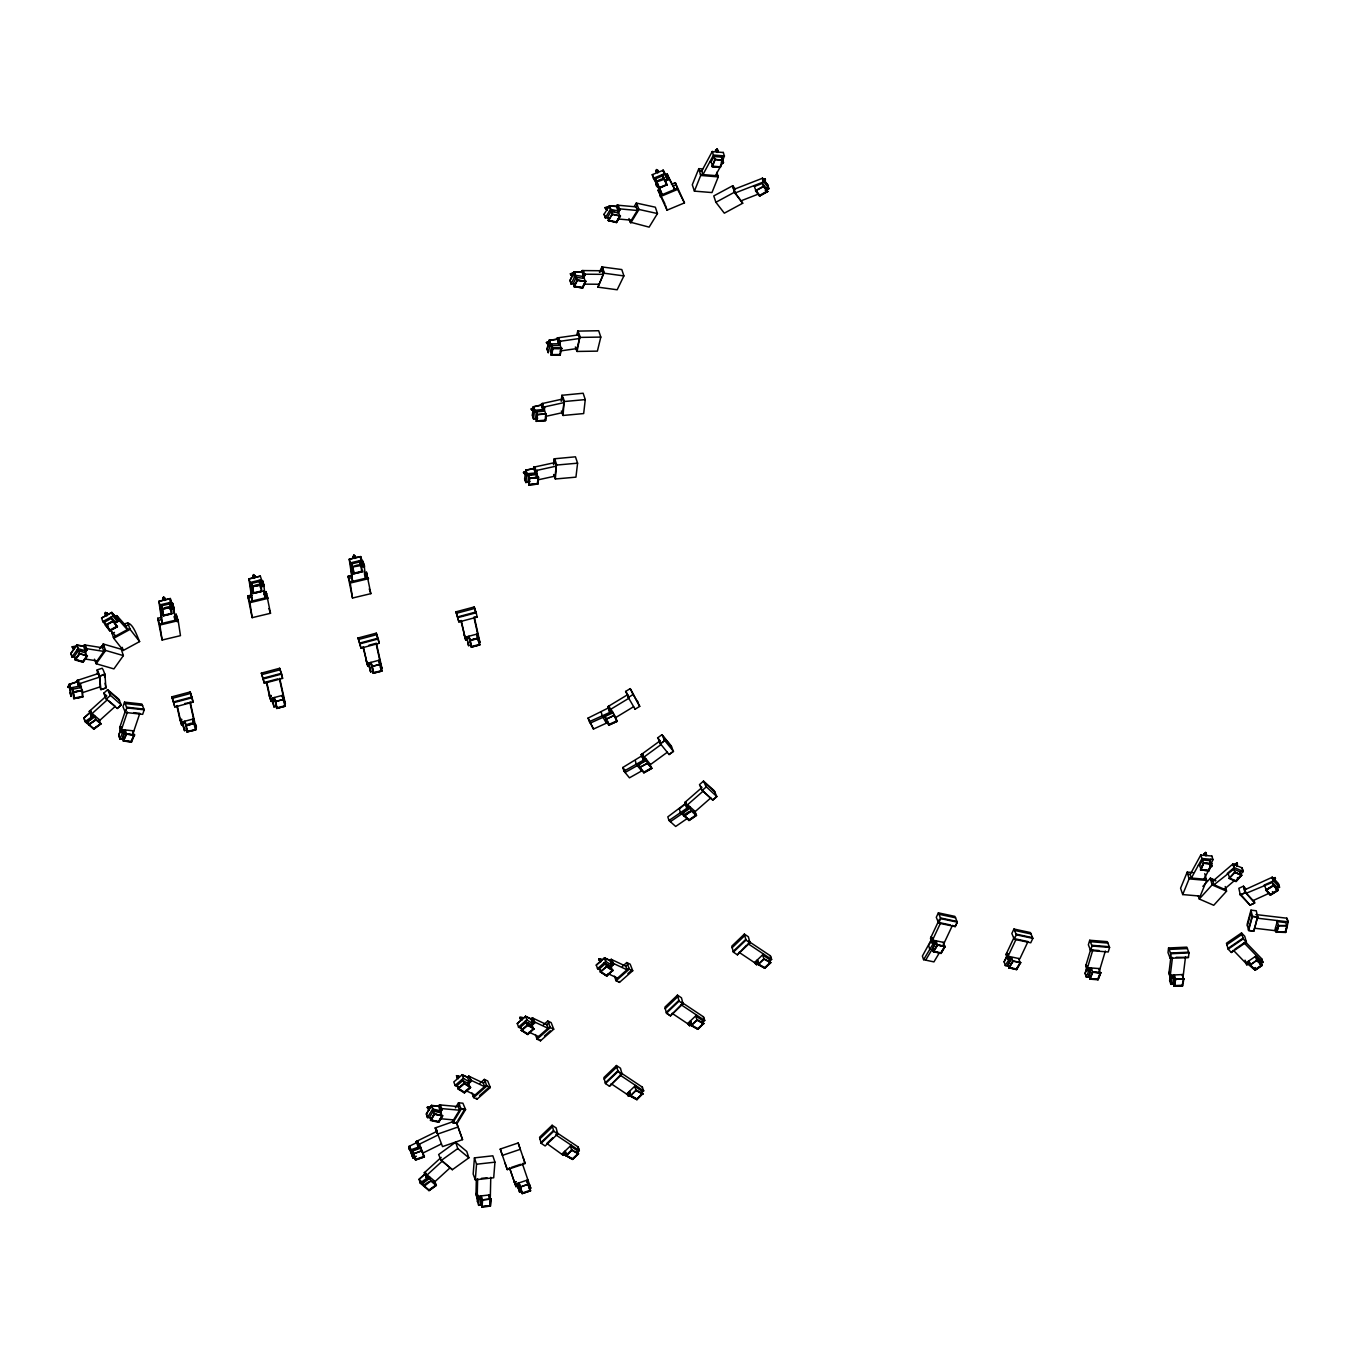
<?xml version="1.0" encoding="UTF-8"?>
<svg xmlns="http://www.w3.org/2000/svg" width="1356" height="1356" viewBox="0 0 1356 1356"><rect width="100%" height="100%" fill="white"/><g stroke="black" fill="none" stroke-linecap="round" stroke-linejoin="round"><path stroke-width="1.5" d="M476.329 1179.262L475.99 1194.619L477.515 1199.229L479.16 1199.043M477.854 1196.009L477.465 1201.518L478.651 1205.348L480.956 1205.094L481.16 1196.636L477.21 1197.077L477.634 1178.805M477.465 1201.738L477.617 1194.433M480.956 1205.094L481.177 1195.89L482.617 1200.23M488.974 1198.687L489.058 1195.009L490.499 1199.331M490.211 1202.043L490.77 1177.33M107.31 613.065L105.395 612.454L105.293 614.166L107.31 613.065L107.616 613.963L105.599 615.065L105.361 613.895M105.599 615.065L105.395 612.454M106.48 613.895L106.904 615.675L105.971 614.166M474.43 1157.871L473.176 1174.059L475.312 1179.822L493.703 1177.754L494.94 1162.16L492.838 1155.804L474.43 1157.871L476.532 1164.228L475.312 1179.822M477.515 1199.229L476.007 1193.466M478.651 1205.348L479.244 1198.043M481.753 1207.094L482.211 1199.874L490.889 1198.907L490.431 1206.128L481.668 1206.823L490.431 1206.128M482.058 1206.772L482.617 1199.84M489.94 1205.891L490.465 1199.246M490.347 1205.857L490.889 1198.907M533.128 409.41L533.552 411.088L531.162 408.97L533.332 410.563L533.535 408.834L531.467 409.885M537.722 418.14L533.535 419.055L532.332 415.445L533.332 406.715L541.569 404.902M533.789 419.004L532.586 415.394L533.569 406.664L534.789 410.309M533.535 419.055L534.518 410.326L533.332 406.715M536.417 421.462L537.078 414.614L546.248 413.766L545.587 420.614L536.332 421.191L545.587 420.614M537.468 414.58L536.79 420.936L535.688 417.614L536.349 411.631L537.468 414.953M541.705 403.647L541.553 405.105L533.552 406.868M542.773 403.579L542.586 404.681M561.367 410.987L563.079 415.461L583.673 413.563L585.267 399.596L583.148 393.24L561.893 395.291L562.723 399.02L541.468 403.715L542.858 409.563L541.315 404.952M544.739 406.868L544.4 409.851L534.332 412.071L543.976 411.19L542.722 403.427M545.112 420.377L545.824 414.105M545.502 420.343L546.248 413.766M561.215 401.274L561.893 395.291M562.554 414.58L564.147 400.63L562.943 397.02M563.079 415.461L564.147 400.63M525.348 474.786L524.958 473.007L525.399 474.363M530.01 481.6L525.823 482.499L524.619 478.888L525.908 470.108L527.111 473.752M525.823 482.499L526.857 473.769L525.653 470.159L533.891 468.362M538.569 477.227L537.874 484.092L528.721 484.906L529.399 478.058L538.569 477.227L529.365 478.363M529.789 478.024L529.077 484.397L527.976 481.058L528.687 475.075L529.789 478.414L538.163 477.668L537.468 483.651L528.654 484.346M533.789 467.176L535.179 473.024L533.789 467.176L555.045 462.549L554.231 458.803L575.469 456.819L577.588 463.176L575.944 477.143L555.35 478.99L553.638 474.515M534.044 467.125L533.874 468.566L525.874 470.312M536.112 471.752L536.264 470.515L556.248 466.142L555.045 462.549M534.095 473.905L526.653 475.515L536.298 474.651L535.061 466.905M536.247 477.312L537.078 470.329M537.4 483.855L538.146 477.566L536.722 473.329L536.298 474.651M553.536 464.786L554.231 458.803M554.418 462.65L554.892 458.667M554.824 478.109L556.469 464.159L555.282 460.548M555.35 478.99L556.469 464.159M1168.567 947.98L1168.008 952.556L1170.194 958.302L1188.432 957.472L1188.992 952.895L1186.805 947.149L1168.567 947.98L1170.753 953.743L1170.194 958.302M1171.025 955.912L1168.906 973.438L1170.431 978.049L1172.059 977.964M1169.635 980.727L1172.482 957.472M1170.601 974.964L1169.669 980.49L1170.838 984.337L1173.126 984.236L1174.16 975.71L1170.245 975.879M1173.126 984.236L1174.245 974.947L1175.686 979.286L1174.466 985.693L1173.347 982.354M1182.924 978.151L1185.5 956.878M1236.926 866.315L1237.197 862.941L1235.079 863.891L1237.164 865.569L1237.486 863.84L1235.367 864.806M1237.164 864.959L1237.197 862.941M1170.431 978.049L1169.042 972.269M1170.838 984.337L1172.262 976.964M1183.924 978.524L1182.669 985.795L1174.076 986.185L1175.33 978.913L1184.008 978.795L1175.33 978.913M1174.076 986.185L1175.72 978.896M1182.178 985.541L1183.483 978.829L1182.059 974.591M547.909 343.153L548.349 344.509M548.57 341.576L548.146 343.322L546.417 342.475L548.57 341.576L548.875 342.492L546.722 343.39L546.417 342.475M550.604 343.865L549.4 340.22L547.248 349.017L548.214 352.662L547.01 349.051L549.146 340.254L557.282 339.102M548.214 352.662L550.35 343.882L549.146 340.254M558.587 337.712L560.164 342.475L559.435 345.492L549.926 345.627L551.926 345.356L550.451 351.374L551.57 354.713L553.079 348.289M561.74 348.153L560.197 355.052L551.163 355.187L552.689 348.289L561.825 348.424L552.689 348.289M557.35 337.881L558.57 343.746L557.35 337.881L578.283 334.915L577.741 331.118L598.691 330.728L600.81 337.085L597.386 351.136L577.063 351.441L575.351 346.966M557.587 337.847L557.231 339.305L549.35 340.424M559.486 342.576L559.791 341.322L579.487 338.508L578.283 334.915M559.723 354.797L561.265 348.458L559.859 344.221L560.587 341.204M576.758 335.135L577.741 331.118M577.402 335.051L578.385 331.034M576.554 350.56L579.978 336.508L578.775 332.898M577.063 351.441L579.978 336.508M656.101 171.314L656.524 169.568L658.541 171.314L656.389 172.212L656.101 171.314L658.253 170.415M656.389 172.212L656.524 169.568M657.813 172.907L657.202 171.026M1250.978 910.147L1247.164 924.199L1248.588 930.47L1253.876 931.097L1257.69 917.046L1256.266 910.774L1250.978 910.147L1252.402 916.419L1248.588 930.47L1253.876 931.097L1257.605 916.148M1247.317 925.978L1251.13 911.927M1248.52 929.589L1252.334 915.52M1254.351 928.199L1274.759 930.623L1277.471 920.571L1288.2 921.843L1285.607 932.436L1276.521 932.148L1278.301 925.521L1287.319 925.538L1285.607 932.436M1285.607 931.86L1276.013 931.877L1276.437 927.707L1275.572 927.606L1277.013 931.945L1278.691 925.521M1276.013 931.877L1276.437 927.707M1276.606 932.42L1278.403 925.792L1287.403 925.809M1285.132 932.165L1286.844 925.843L1285.759 922.588L1277.199 921.588L1278.64 925.911M1089.716 940.25L1088.36 944.793L1090.648 950.556L1108.225 951.98L1109.581 947.42L1107.293 941.657L1089.716 940.25L1092.021 945.996L1090.648 950.556M1088.851 970.676L1087.292 970.557L1085.749 965.947L1091.038 948.268M1086.783 967.845L1085.122 973.422L1086.325 977.032L1088.512 977.201L1091.292 967.947L1092.733 972.286L1090.19 978.676L1097.716 979.286L1089.783 978.557M1087.088 967.692L1085.19 973.184L1086.393 976.828M1092.8 950.048L1087.309 968.404L1091.072 968.709M1088.512 977.201L1090.563 970.371M1098.987 972.269L1105.343 951.048M124.532 702.137L122.989 706.679L125.311 712.442L142.668 714.341L144.211 709.798L141.888 704.035L124.532 702.137L126.837 707.9L125.311 712.442M125.599 710.222L119.633 727.833L121.176 732.426L122.718 732.596M121.193 728.003L118.701 735.308L119.904 738.918L122.091 739.156L125.328 731.85L124.955 730.698L121.226 730.291L127.413 711.985M120.887 729.63L118.786 735.088L120.006 738.732M122.091 739.156L125.21 729.952L126.65 734.274M132.668 734.494L139.821 713.358L133.617 712.68M1087.292 970.557L1086.105 964.794M1086.325 977.032L1089.258 969.676M1089.665 978.846L1092.444 971.862L1100.818 972.811L1098.038 979.795L1089.749 979.117L1092.817 971.896M1097.563 979.49L1100.241 972.811M1100.733 972.54L1098.038 979.795M716.832 172.229L718.256 176.89L711.968 192.569L694.408 191.128L700.696 175.449L698.815 168.653L702.713 168.975M723.121 160.093L720.409 167.347L712.137 166.669L714.849 159.415L723.206 160.364L714.849 159.415M715.222 159.449L712.561 166.229L711.12 161.889L714.019 156.499L721.545 157.127L722.273 155.771L721.629 157.381M719.951 167.042L724.477 155.94L713.493 155.042L702.967 174.585L701.781 170.992L712.29 151.431L713.409 155.211M721.528 163.296L723.494 162.415L721.968 157.804M1204.755 873.62L1206.62 880.417L1200.23 896.096L1182.703 894.57L1189.093 878.891L1187.212 872.111L1193.06 872.62M1200.535 869.874L1203.382 862.891L1211.654 863.619L1208.891 870.857L1200.535 869.874L1208.891 870.857M1200.619 870.145L1203.467 863.162L1211.739 863.874M1203.755 862.925L1201.06 869.705L1199.619 865.365L1202.552 859.992L1210.077 860.636L1211.976 865.942L1210.01 866.806M1210.162 860.89L1210.806 859.28L1210.077 860.636M1208.433 870.552L1213.01 859.467L1202.043 858.518L1191.365 878.061L1190.178 874.451L1200.84 854.907L1201.958 858.687M1208.806 870.586L1211.654 863.619M121.176 732.426L120.023 726.68L121.633 727.002M119.904 738.918L123.159 731.613M134.566 734.749L131.566 741.969L123.379 741.071L126.379 733.85L134.651 735.02L126.464 734.121M123.379 741.071L126.752 733.884M131.108 741.664L134.058 735.003L132.651 730.765M123.413 740.512L131.261 741.461L134.091 735.088M938.674 923.097L940.759 918.639L938.369 912.859L936.284 917.317L938.674 923.097L955.2 926.606L957.285 922.148L954.895 916.385L938.369 912.859M925.656 960.133L936.115 942.708L935.742 941.556L932.199 940.81L940.623 922.877L950.471 924.962M942.691 946.098L952.437 925.385L955.2 926.606L957.285 922.148L940.759 918.639M939.437 919.266L930.47 938.318L931.996 942.928L933.47 943.251L931.945 938.64L922.385 956.082L923.589 959.692L933.928 961.896L939.064 953.336M932.284 938.454L928.674 945.59L929.758 949.42M931.826 949.861L936.081 940.827L937.521 945.149L933.792 951.37L932.691 948.03M1014.237 939.25L1016.339 934.809L1013.949 929.03L1011.847 933.487L1014.237 939.25L1030.746 942.793L1032.848 938.352L1030.458 932.572L1013.949 929.03M1008.067 956.234L1016.186 939.047L1027.984 941.572L1019.865 958.76L1008.067 956.234L1011.644 958.878L1007.338 966.014L1005.271 965.574L1004.186 961.743L1006.966 956.421M1009 959.404L1007.525 959.099L1005.999 954.488L1014.152 937.233M1004.067 961.963L1006.644 956.539M1007.338 966.014L1010.508 959.336M1011.271 957.726L1013.051 961.319L1009.305 967.54L1008.203 964.201M571.876 274.624L572.673 276.251L571.52 274.776M572.656 273.166L571.808 274.895L570.384 273.776L572.656 273.166L572.944 274.082L570.69 274.692L570.384 273.776M575.029 284.065L571.13 284.031L569.927 280.421L574.13 271.742L581.826 271.81M571.368 284.031L570.164 280.421L574.368 271.759L575.588 275.387M571.13 284.031L575.334 275.37L574.13 271.742M585.334 274.2L583.504 278.319L574.503 277.099L576.385 277.116L573.503 283.065L574.605 286.387M574.063 286.54L577.249 280.014L585.809 281.184L582.724 287.981L574.063 286.54L582.724 287.981M574.164 286.811L577.605 280.065M582.199 270.573L583.131 276.421L582.199 270.573L601.996 270.742L602.945 268.776L601.945 266.929L621.794 269.556L623.896 275.912L617.166 289.777L597.928 287.15L604.149 272.37L602.945 268.776M582.419 270.573L581.724 272.014L574.266 271.946M583.419 270.742L581.588 271.81M583.961 275.438L584.572 274.2L603.183 274.353L601.996 270.742M582.266 287.658L585.3 281.421M582.639 287.709L585.809 281.184M599.42 272.132L601.945 266.929M600.013 272.132L602.539 266.946M597.928 287.15L604.149 272.37M162.652 598.674L163.584 596.979L165.229 599.03L162.957 599.572L162.652 598.674L164.923 598.132M163.11 598.945L163.415 597.521L163.415 599.25L164.601 598.962L164.313 597.725M162.957 599.572L163.873 597.877L165.229 599.03M164.279 598.64L164.5 600.42L163.72 598.776M252.708 576.3L253.623 574.588L255.267 576.656L252.996 577.198L252.708 576.3L254.962 575.758M252.996 577.198L253.623 574.588M254.335 576.266L254.555 578.046L253.758 576.402M353.035 556.672L353.95 554.977L355.611 557.045L353.34 557.587L353.035 556.672L355.306 556.13M353.34 557.587L353.95 554.977M354.662 556.638L354.882 558.418L354.102 556.774M698.815 168.653L692.289 184.772L694.408 191.128M723.189 152.499L712.205 151.601M715.51 175.619L722.714 162.262L723.087 163.415M1187.212 872.111L1180.584 888.231L1182.703 894.57M1211.722 856.026L1200.755 855.077M1203.891 879.129L1210.891 866.331M931.996 942.928L930.996 937.182M923.589 959.692L934.047 942.267M933.233 951.488L937.318 944.691L945.115 946.352L941.115 953.421L933.233 951.488L941.115 953.421M933.335 951.759L937.674 944.776M940.674 953.082L944.573 946.573L943.166 942.335M941.03 953.149L945.115 946.352M1007.525 959.099L1006.525 953.353L1008 953.675M1005.271 965.574L1009.576 958.438M1008.745 967.659L1012.847 960.862L1020.627 962.54L1016.627 969.608L1008.745 967.659L1016.627 969.608M1008.847 967.93L1013.203 960.946M1016.186 969.252L1020.102 962.76L1018.695 958.506M1016.542 969.337L1020.627 962.54M607.352 207.129L606.335 208.807L605.081 207.587L607.352 207.129L607.658 208.044L605.386 208.485L606.624 209.722M606.759 208.366L607.302 210.163L606.064 208.671M609.03 218.146L605.301 217.808L604.098 214.197L609.522 205.722L610.725 209.366M605.301 217.808L610.505 209.316L609.302 205.705L616.658 206.383M617.963 210.96L616.438 206.349L617.166 205.146L636.117 206.875L637.303 204.942L636.303 203.061L634.235 206.468M617.387 205.163L616.539 206.57L609.403 205.926M608.251 220.452L612.166 214.062L620.387 215.875L616.556 222.554L608.251 220.452L616.556 222.554M608.336 220.723L612.522 214.129M614.488 211.485L609.454 211.011L618.099 212.926L619.489 208.858L637.32 210.485L636.117 206.875M616.116 222.198L619.861 216.079L618.438 211.841L620.217 208.926M618.099 212.926L619.878 210.011L618.285 205.248M616.471 222.282L620.387 215.875M636.303 203.061L655.338 207.197L657.457 213.553L649.134 227.13L630.184 222.13L638.506 208.536L637.303 204.942M630.676 223.062L638.998 209.468L638.506 208.536M429.53 1106.869L427.242 1107.31L428.801 1109.445L429.53 1106.869C427.36 1107.818 430.293 1111.564 429.055 1107.869M431.191 1117.886L427.462 1117.53L426.259 1113.92L431.462 1105.428L438.819 1106.106L439.564 1104.903M427.682 1117.564L426.479 1113.954L431.683 1105.445L432.903 1109.089M427.462 1117.53L432.666 1109.038L431.462 1105.428M430.411 1120.192L434.344 1113.784L442.649 1115.869L438.717 1122.276L430.513 1120.463L434.683 1113.869M430.971 1120.073L434.547 1114.242L433.428 1110.903L429.869 1116.734L430.971 1120.073L438.48 1121.717L430.598 1119.903M440.514 1105.14L438.598 1106.089L440.124 1110.7L440.87 1109.479L439.344 1104.869L458.277 1106.598L459.464 1104.665L458.481 1102.801L455.362 1107.886M440.92 1109.801L440.259 1112.649L431.632 1110.75L440.615 1111.564L442.395 1108.649M440.259 1112.649L442.039 1109.75L440.463 1104.97M438.276 1121.92L442.022 1115.818M442.548 1115.598L438.717 1122.276M459.464 1104.665L460.667 1108.276L452.345 1121.853L452.853 1122.785L457.277 1123.192L465.583 1109.598L462.905 1103.208L458.481 1102.801M457.82 1120.565L465.091 1108.666M1274.454 880.163L1275.233 877.586L1274.132 879.366L1277.962 883.57M1274.454 879.027L1275.013 878.163M1274.623 879.569L1274.759 877.841L1273.572 878.061L1274.928 878.383M1273.911 879.112L1274.572 880.722L1272.03 877.349L1273.233 880.959M74.461 646.422L72.173 646.744L73.292 648.049L74.461 646.422L73.597 648.965L72.478 647.643L74.766 647.321M75.597 657.49L72.021 656.931L70.817 653.321L76.733 644.998L83.784 646.134L84.631 644.947M72.224 656.965L71.02 653.355L76.953 645.032L78.156 648.677M72.021 656.931L77.936 648.626L76.733 644.998M84.428 644.914L85.953 649.524L85.106 650.711L83.58 646.1L84.428 644.914L102.598 647.795L103.802 651.405L86.699 648.693L85.055 652.694L76.75 650.287L82.614 651.219M74.97 659.677L79.428 653.423L87.411 655.982L82.953 662.253L75.055 659.948L79.767 653.507M83.58 646.1L85.547 645.236L87.089 649.846L85.055 652.694M75.529 659.592L79.597 653.897L78.495 650.558L74.427 656.253L75.529 659.592L82.75 661.677L75.173 659.389M82.53 661.881L86.784 655.897L85.377 651.66L87.394 648.812M87.326 655.711L82.953 662.253M99.429 648.999L103.531 644.1L121.26 649.253L123.379 655.609L113.904 668.898L96.174 663.745L94.479 659.185M101.158 647.422L103.531 644.1M102.598 647.795L103.954 645.897L102.971 644.015M95.683 662.796L105.158 649.507L103.954 645.897M96.174 663.745L105.649 650.456L105.158 649.507M765.479 179.738L763.191 180.009L764.242 181.365L765.174 178.823L764.462 181.874L764.598 179.823M764.92 179.399L764.462 181.874M764.462 180.772L764.699 179.06L763.682 179.738M1202.857 886.383L1210.433 878.163L1215.857 880.519M1225.214 886.519L1226.553 891.163L1213.739 905.283L1199.28 899.011L1212.095 884.909L1210.433 878.163M1229.129 878.298L1234.824 872.01L1241.74 875.247L1236.028 881.519L1229.214 878.569L1235.147 872.145M1240.096 872.111L1241.418 870.671L1240.011 871.857L1233.807 869.179L1214.01 884.756L1212.806 881.146L1210.738 880.247M1240.554 874.4L1243.232 871.45L1242.028 867.84L1232.807 864.06L1234.011 867.67M1235.638 881.112L1241.333 874.84M1241.655 874.976L1236.028 881.519M677.458 995.151L664.881 1007.169L666.474 1013.186L670.474 1015.847L683.051 1003.813L681.458 997.813L677.458 995.151L679.051 1001.152L683.051 1003.813M665.135 1008.779L677.712 996.745M744.376 934.115L731.799 946.149L733.393 952.149L737.393 954.827L749.97 942.793L748.376 936.793L744.376 934.115L745.97 940.115L749.97 942.793M732.071 947.759L744.647 935.725M666.338 1012.373L678.915 1000.355M679.051 1001.152L666.474 1013.186L670.474 1015.847L682.915 1003.016M733.257 951.353L745.834 939.318M552.129 1125.26L539.552 1137.294L541.129 1143.294L545.146 1145.956L557.723 1133.938L556.13 1127.921L552.129 1125.26L553.723 1131.26L557.723 1133.938M733.393 952.149L745.97 940.115M539.807 1138.887L552.384 1126.853M616.455 1065.528L603.878 1077.562L605.471 1083.563L609.471 1086.241L622.048 1074.206L620.455 1068.206L616.455 1065.528L618.048 1071.545L622.048 1074.206L618.048 1071.545L605.471 1083.563M604.132 1079.173L616.709 1067.138M746.546 945.149L737.393 954.827M749.834 941.996L748.037 943.708L771.615 959.438L769.106 961.845M541.01 1142.498L553.587 1130.463M541.129 1143.294L553.723 1131.26M605.335 1082.766L617.912 1070.732M552.79 1137.718L546.807 1143.447L563.299 1155.346L565.384 1154.803M557.587 1133.124L555.79 1134.853L579.351 1150.583L576.842 1152.99M621.912 1073.41L609.471 1086.241M687.594 1023.644L696.577 1015.051M690.712 1024.695L689.594 1025.763L688.255 1024.085L690.289 1021.068L691.73 1025.407M688.628 1025.238L691.323 1022.661L690.95 1021.509M754.512 962.624L763.496 954.031M757.631 963.658L756.512 964.726L755.173 963.065L757.207 960.048L758.648 964.37M691.136 1025.407L697.069 1019.746L703.798 1023.373L697.95 1029.323L691.136 1025.407L697.95 1029.323M691.221 1025.678L697.357 1019.898M755.546 964.218L758.241 961.641L757.868 960.472M758.055 964.387L763.987 958.709L770.801 962.624L764.886 968.286L758.055 964.387L764.886 968.286M758.157 964.658L764.275 958.878M562.248 1153.753L571.232 1145.159M562.91 1154.193L564.944 1151.176L566.384 1155.515L571.774 1150.363L570.334 1146.023L576.825 1150.346L577.927 1153.685L572.249 1159.007M626.591 1094.038L635.574 1085.444M563.299 1155.346L565.994 1152.77L565.605 1151.617M629.709 1095.072L628.591 1096.14L627.235 1094.478L629.286 1091.461L630.726 1095.784M702.171 1022.882L704.696 1020.475L703.493 1016.847L681.593 1002.253M627.625 1095.631L630.32 1093.055L629.93 1091.902M697.577 1028.899L703.239 1023.475L702.154 1020.237L695.679 1015.915L697.12 1020.237L703.527 1023.627M565.808 1155.532L571.74 1149.854L578.554 1153.753L572.622 1159.431L565.808 1155.532L572.622 1159.431M697.865 1029.051L703.798 1023.373M565.893 1155.804L572.029 1150.007M642.795 1093.767L636.947 1099.699L630.218 1096.072L636.066 1090.122L642.88 1094.038L636.066 1090.122M630.218 1096.072L636.354 1090.292M764.496 967.862L770.157 962.455L769.072 959.217L762.597 954.878L764.038 959.217L770.445 962.607M764.784 968.015L770.801 962.624M641.168 1093.258L643.693 1090.851L642.286 1087.105M572.537 1159.16L578.554 1153.753M636.574 1099.275L642.236 1093.868L641.151 1090.631L634.676 1086.292L636.117 1090.631M642.252 1093.953L636.845 1099.021M425.818 1175.16L426.835 1178.245L424.309 1172.804L441.175 1157.397M425.665 1173.584L419.157 1179.245L420.157 1183.042L429.005 1190.636L436.361 1185.347L429.005 1190.636M435.954 1185.297L430.954 1181.144L429.547 1176.889L421.546 1184.195L429.276 1178.635L426.513 1175.499L442.378 1161.007M450.294 1167.618L435.09 1181.517L427.157 1174.906M103.7 693.255L107.649 689.662L118.633 699.001L121.277 704.883L117.311 708.459L106.327 699.137L103.7 693.255L106.836 695.916M90.75 713.798L91.767 716.866L89.259 711.425L106.209 696.103L104.649 694.764M90.242 712.256L83.852 718.019L85.055 721.629L93.852 729.274L101.141 723.765L95.971 719.358L88.581 724.613L96.208 719.561M90.598 712.205L84.055 717.849L85.258 721.494M106.327 699.137L110.277 695.543L107.649 689.662M88.055 721.341L89.157 724.68L95.92 719.866L94.479 715.544L86.428 722.799L94.208 717.29L91.462 714.137L107.412 699.713L105.853 698.374M410.343 1147.04L409.02 1149.396L411.224 1149.515M409.359 1148.82L410.021 1147.532M410.614 1148.837L410.665 1150.549L410.071 1148.803M520.467 1018.881L522.111 1017.441L520.772 1019.797L519.924 1017.322L522.111 1017.441M521.331 1018.339L521.823 1020.288L520.823 1018.898L521.755 1017.966L520.518 1017.508M518.636 1027.238L517.263 1023.543L525.535 1016.271L531.196 1018.932M525.704 1016.356L517.263 1023.543M457.04 1077.257L458.684 1075.817L457.345 1078.156L456.497 1075.698L458.684 1075.817M457.379 1077.274L458.379 1078.647L457.904 1076.715M457.65 1077.613L458.226 1075.952M455.192 1085.614L453.819 1081.918L462.277 1074.715M526.467 1022L520.789 1026.984L521.907 1030.323L527.586 1025.322L525.077 1021.339L531.806 1025.475L534.654 1022.983L533.061 1018.22L531.942 1019.407L533.094 1022.865M532.366 1017.881L531.01 1019.085L525.518 1016.508M458.481 1088.682L464.159 1083.698L463.04 1080.359L457.362 1085.359L458.481 1088.682L464.328 1092.275L458.175 1088.427M601.115 958.997L599.488 960.438L598.928 958.862L601.42 959.895L599.233 959.777M600.759 959.506L600.335 959.878M467.6 1077.206L468.769 1076.172L483.346 1083.02L484.55 1086.631L470.837 1080.19L469.125 1081.817L467.6 1077.206L469.685 1076.732M468.939 1076.257L467.566 1077.461L462.091 1074.884M521.314 1030.306L527.552 1024.814L533.959 1028.746L527.806 1034.509L521.314 1030.306L527.806 1034.509M600.098 960.794L600.657 959.116M521.399 1030.577L527.84 1024.983M597.64 968.794L596.267 965.099L604.539 957.811L610.2 960.472M457.887 1088.682L464.125 1083.19L470.617 1087.393L464.379 1092.885L457.972 1088.953L464.396 1083.359M534.654 1022.983L532.196 1017.814L546.773 1024.661L547.977 1028.255L534.823 1022.085L531.993 1024.594L533.433 1028.916L527.45 1034.069M604.539 957.811L605.742 961.421L597.471 968.709L600.996 970.371M469.634 1076.579L471.227 1081.342L468.379 1083.851L468.006 1082.698L471.396 1080.461M611.2 959.353L612.743 963.963L611.556 964.997L610.03 960.387L611.2 959.353L625.777 966.201L626.981 969.811L613.268 963.37L612.098 964.404M611.37 959.438L610.014 960.641L604.522 958.065M527.721 1034.238L533.959 1028.746M612.115 959.912L610.03 960.387M600.318 971.845L606.573 966.37L612.963 970.303L606.81 976.066L600.318 971.845L606.81 976.066M600.42 972.116L606.844 966.54M464.006 1092.444L469.973 1087.207M543.349 1024.899L547.756 1021.017L551.163 1022.61L553.723 1029.17L540.485 1040.815L537.078 1039.221L535.417 1034.628M613.827 963.641L610.997 966.133L612.437 970.472M608.776 965.099L604.081 962.879L610.81 967.031L613.658 964.523L612.065 959.76M479.922 1083.274L484.329 1079.393L487.736 1080.986L490.296 1087.546L477.041 1099.191L473.651 1097.597L471.99 1093.004M546.773 1024.661L548.672 1022.983L547.756 1021.017M483.346 1083.02L485.245 1081.359L484.329 1079.393M606.454 975.625L612.404 970.371M606.725 975.795L612.963 970.303M536.62 1038.238L549.858 1026.594L548.672 1022.983M537.078 1039.221L550.316 1027.577L553.723 1029.17M473.193 1096.614L486.431 1084.97L485.245 1081.359M622.353 966.455L626.76 962.557L630.167 964.167L632.727 970.727L619.489 982.371L616.082 980.778L614.421 976.184M473.651 1097.597L486.889 1085.953L490.296 1087.546M544.434 1035.95L550.333 1030.78M625.777 966.201L627.675 964.54L626.76 962.557M479.532 1095.614L489.838 1086.563M615.624 979.795L628.879 968.133L627.675 964.54M616.082 980.778L629.32 969.133L632.727 970.727M627.862 973.625L632.269 969.743M703.527 781.09L699.493 784.615L702.137 790.497L712.781 800.074L716.816 796.548L714.171 790.667L703.527 781.09L706.171 786.989L702.137 790.497M684.729 802.566L687.204 808.023L684.729 802.566L701.967 787.497L700.459 786.141M685.678 803.43L667.813 816.871L669.016 820.482L675.678 826.465L687.238 818.515M686.017 803.379L679.373 808.922L680.373 812.702M703.171 791.107L686.95 805.295L689.611 808.498L670.356 821.685M710.781 797.938L695.221 811.549L687.611 804.701M1212.806 881.146L1232.977 863.925L1234.18 867.535L1243.232 871.45M1227.231 873.467L1234.18 867.535M1242.028 867.84L1243.062 871.637M1224.332 889.231L1234.621 880.451M715.476 150.313L717.171 148.906L717.646 150.414L715.476 150.313L717.951 151.397L717.171 148.906M716.138 150.669L716.832 149.397M715.782 151.228L717.477 149.804M717.392 150.702L717.426 152.414L717.171 150.618M1204.026 853.805L1205.721 852.415L1204.314 854.721L1204.026 853.805L1206.196 853.992M1205.145 854.06L1205.959 855.907L1205.704 854.111M658.609 739.427L660.304 743.817L664.66 740.63L661.982 734.698L657.626 737.867L659.88 740.952L641.219 754.58L643.541 760.14L641.219 754.58M642.354 755.529L622.76 767.513L623.963 771.14L629.455 777.836L641.913 770.801M660.304 743.817L664.66 740.63M661.067 744.563L643.541 757.377L645.795 760.835L625.065 772.479M636.201 764.259L635.337 760.648M643.829 760.835L637.286 765.598L641.693 770.971M645.422 759.682L646.134 759.157L647.575 763.479L651.507 768.225M667.355 752.224L650.524 764.513L644.253 756.851M455.667 1142.21L438.632 1154.549L441.259 1160.448L452.362 1169.703L468.871 1157.821L466.752 1151.464L455.667 1142.21L457.769 1148.566L468.871 1157.821M441.259 1160.448L457.769 1148.566M425.852 1177.415L426.903 1176.652L425.309 1171.889M420.157 1183.042L427.886 1177.483M431.039 1180.703C413.19 1196.314 432.801 1172.025 436.361 1185.347M428.682 1190.161L435.717 1185.11M90.784 716.036L91.852 715.29L90.259 710.51M85.055 721.629L92.835 716.121M93.513 728.816L100.598 723.782M686.255 807.176L687.322 806.447L685.746 801.684M669.016 820.482L688.272 807.295M691.407 810.583C673.152 825.855 693.34 801.871 696.509 815.363L689.001 820.499L681.712 813.905L689.899 806.752L691.34 811.091L696.103 815.312M684.204 815.498L689.034 819.888L684.475 815.804L691.34 811.091M688.679 820.024L695.865 815.109M1241.537 932.945L1226.468 943.234L1228.163 949.149L1231.35 952.471L1246.418 942.183L1244.723 936.267L1241.537 932.945L1243.232 938.877L1246.418 942.183M1226.79 944.776L1241.859 934.504M1227.994 948.386L1243.062 938.098M1228.163 949.149L1243.232 938.861M1234.875 949.183L1246.249 941.42M1245.689 963.048L1256.453 955.709L1262.928 962.438L1259.927 964.506M1248.69 964.523L1246.605 964.76L1249.825 962.557M1249.774 965.116L1256.876 960.268L1262.267 965.319L1255.164 970.167L1249.859 965.387L1256.876 960.268M1255.402 967.591L1253.52 968.879L1247.944 963.845M1254.842 969.693L1261.639 965.065L1260.555 961.828L1255.368 956.438L1256.809 960.777M67.8 686.56L69.715 685.339L69.834 687.017L67.8 686.56L70.139 687.916M68.105 687.458L70.02 686.238M69.258 687.441L68.325 686.831L69.563 687.594M1265.657 890.095L1273.47 885.265L1278.132 890.333L1270.318 895.163L1265.657 890.095L1273.691 885.468M1265.995 889.892L1270.352 894.468L1266.233 890.197L1273.386 885.773L1272.267 882.434L1246.249 893.265L1243.452 886.197L1238.842 888.299L1240.35 894.926L1250.046 905.113L1254.656 903.011L1254.554 902.011L1244.859 891.807L1243.655 888.214M1276.505 887.061L1278.318 885.943L1276.42 886.807L1272.267 882.434M1275.86 889.485L1279.539 887.214L1278.335 883.603L1272.267 877.247L1245.045 889.672M1270.013 894.672L1277.844 889.841M628.506 696.476L625.608 691.441L630.218 688.645L639.727 706.374L635.1 709.171L634.591 708.374M607.81 706.696L609.946 712.358L607.81 706.696L627.591 694.713L625.608 691.441M602.166 715.866L601.301 712.273M608.047 706.561L608.742 707.764L588.029 718.104L593.47 729.053L606.64 723.053M633.625 706.696L615.793 717.51L610.946 709.137M642.761 759.174L643.914 758.529L642.337 753.767L643.168 754.885M623.963 771.14L644.693 759.479M639.625 767.513L647.71 762.97L651.948 768.293L643.846 772.835L639.625 767.513L647.897 763.208M643.575 772.344L651.321 767.988L649.897 763.75M102.887 621.726L101.564 617.98L111.802 612.42L115.429 616.471M111.802 612.42L112.989 616.031L102.768 621.59L115.667 635.981M111.836 618.15L104.836 621.963L105.938 625.285L112.955 621.472L110.955 617.15L115.413 622.862L118.921 620.946L117.328 616.183M116.887 615.675L115.192 616.607L111.667 612.658M105.378 625.167L113.09 620.963L117.43 626.658L109.717 630.862L105.378 625.167L113.277 621.201M115.87 616.98L117.074 620.59L118.531 619.794L127.345 629.625L126.142 626.014L116.786 615.556L118.311 620.167L116.853 620.963L115.328 616.353L115.921 617.133M107.209 626.557L108.378 625.93M109.446 630.354L116.802 626.353M124.057 624.675C131.447 617.489 137.21 636.761 139.617 641.574L123.26 650.473L113.734 638.286L111.616 631.93M112.124 633.659L114.463 632.388M126.142 626.014L128.481 624.743L127.684 622.692M113.328 637.252L129.684 628.353L128.481 624.743M113.734 638.286L130.091 629.37L139.617 641.574M715.883 202.281L734.257 192.332L732.765 185.721L713.765 195.925L715.883 202.281L724.324 213.18L742.715 203.231L734.155 191.332M755.462 190.62L763.648 186.196L767.716 191.603L759.53 196.027L755.546 190.891L763.818 186.433L767.716 191.603M766.106 188.298L767.988 187.281L766.021 188.043L762.394 183.382L754.58 186.416L753.987 185.636M765.208 190.721L769.038 188.654L763.767 181.823L762.564 178.212L734.172 189.281L732.969 187.721M759.258 195.535L767.445 191.094M767.632 191.332L759.53 196.027M531.162 408.97L533.23 407.936L533.417 409.054M531.908 409.41L532.806 408.326M533.552 411.088L532.62 409.648M523.484 472.413L525.552 471.38L523.772 473.312L523.484 472.413L525.348 473.108M524.23 472.854L525.128 471.769L524.043 472.312L524.619 473.447M524.908 473.43L523.958 472.736L525.111 473.634M437.157 1133.345L435.191 1127.938L454.04 1121.293M417.462 1140.905L419.055 1145.667L417.784 1146.108L418.19 1147.244L416.241 1141.498L436.886 1131.379L435.191 1127.938M416.885 1142.515L408.885 1146.447L412.953 1157.939L416.377 1156.261M423.92 1156.753L420.445 1146.837L410.665 1151.634L420.038 1148.379L418.665 1144.515L438.073 1134.972L436.225 1129.565M411.749 1154.329L413.19 1157.821M441.344 1143.989L422.733 1153.142L419.462 1144.125M1264.097 885.129L1273.47 880.858L1279.539 887.214M1278.335 883.603L1279.318 887.366M1253.164 900.553L1269.233 893.231M1236.926 863.857L1235.655 863.823M1236.469 864.959L1235.079 863.891M608.42 707.747L609.641 707.188L609.03 706.137M609.336 711.307L610.573 710.747L608.98 705.984M589.233 721.714L611.166 711.798M590.08 723.172L612.014 713.273L610.183 709.595L628.777 698.323L627.591 694.713M605.471 719.341L614.031 715.476L617.319 721.273L608.759 725.155L605.556 719.612L614.031 715.476M608.522 724.629L616.709 720.917L615.302 716.68M656.643 171.263L657.948 171.331L656.829 171.805L656.372 170.585M653.541 178.416L652.253 174.67L663.22 170.263L664.423 173.907M665.643 174.721L663.135 170.127L664.338 173.738L653.456 178.28L662.338 194.586L652.253 174.67M656.423 182.229L655.321 178.89L662.779 175.772L663.881 179.111M667.203 174.077L665.389 174.822L662.965 170.364M667.559 174.805L665.576 174.585L667.101 179.195L669.084 179.416L665.355 180.958M655.897 182.026C678.763 175.67 645.71 178.89 659.033 188.315L667.135 184.619L659.033 188.315M667.152 178.907L668.711 178.246L674.78 189.399L667.118 173.941L669.084 179.416M665.22 180.263L668.949 178.704M658.813 187.789L666.66 184.602M671.457 184.297L675.322 182.687L684.458 202.892L667.05 210.163L657.914 189.942L659.813 193.688M658.66 192.027L661.152 190.993M673.576 185.789L676.068 184.755L675.322 182.687M659.864 195.62L677.254 188.365L676.068 184.755M660.219 196.671L677.627 189.399L684.458 202.892M547.18 342.949L548.299 342.492M763.767 181.823L735.376 192.891L734.172 189.281M768.818 188.772L767.835 185.043L762.309 178.314L763.513 181.924M741.41 200.671L758.157 194.162M456.379 1122.26L457.972 1127.022L437.937 1133.989L437.429 1133.175L442.514 1146.6L462.549 1139.633L456.514 1122.463M412.953 1157.939L410.088 1150.058L419.462 1146.786M413.224 1153.77L422.14 1150.668L424.394 1156.888L415.478 1159.99L413.309 1154.041L422.14 1150.668M415.292 1159.448L423.818 1156.482M500.262 1149.041L518.178 1142.972L525.179 1163.567L507.263 1169.618L500.262 1149.041L502.364 1155.397L520.28 1149.329L518.178 1142.972M507.263 1169.618L509.585 1168.024L514.517 1182.364L516.111 1181.822M511.398 1167.397L520.551 1164.312M523.06 1157.21L524.925 1162.838L522.365 1163.702L530.823 1188.398L529.552 1184.568M514.449 1182.144L516.043 1181.601M515.111 1184.212L527.908 1179.889M520.399 1187.246L518.958 1182.924L515.348 1184.907L509.585 1168.024M519.195 1183.602L519.568 1184.771L515.738 1186.059L517.636 1186.432M519.89 1187.025L528.332 1184.161L530.603 1190.771L522.162 1193.619L519.975 1187.297L528.332 1184.161M518.602 1188.28L519.619 1192.178L521.857 1191.432M521.975 1193.077L530.027 1190.365M97.208 669.864L102.175 668.237L103.225 669.932L104.937 674.373L105.904 687.967L100.92 689.611L100.412 688.763L99.446 675.169L97.208 669.864L97.479 673.763M77.072 680.492L78.699 686.305L77.072 680.492L98.378 673.508L98.242 671.559M69.749 692.831L71.19 696.357L69.139 684.322L77.411 681.61M69.41 684.441L77.428 681.814L77.326 680.407M80.36 683.424L82.021 690.662L73.614 692.306L72.495 688.967L70.461 689.645L80.14 687.746L78.343 680.068M80.14 687.746L80.563 686.322M82.97 692.492L100.259 686.814M571.181 274.319L572.351 274.014M455.972 611.827L474.21 606.963L476.193 612.743L477.159 617.082L458.921 621.946L455.972 611.827L458.921 621.946M358.069 637.998L376.307 633.15L378.29 638.93L379.256 643.269L361.018 648.117L358.069 637.998L361.018 648.117M358.594 639.456L376.832 634.608M456.497 613.285L474.736 608.42M457.701 616.878L475.939 612.014M359.781 643.066L378.019 638.201M360.052 643.795L378.29 638.93M457.955 617.607L476.193 612.743M171.89 696.831L190.145 691.967L192.128 697.764L193.094 702.086L174.856 706.951L171.89 696.831L174.856 706.951M261.403 673.135L279.641 668.271L281.624 674.068L282.59 678.39L264.352 683.255L261.403 673.135L264.352 683.255M368.934 645.219L376.392 643.236L382.053 668.762L380.799 664.949M458.667 621.217L461.26 620.523L465.142 637.981L469.057 636.93M172.432 698.289L190.671 693.425M261.928 674.593L280.167 669.728M173.619 701.883L191.857 697.035M263.115 678.186L281.353 673.339M173.89 702.611L192.128 697.764M263.386 678.915L281.624 674.068M184.636 703.544L193.094 702.086M264.081 682.526L277.861 678.864M367.069 663.44L380.104 659.965M464.989 637.269L478.007 633.794M366.035 660.542L367.612 665.321L371.527 664.27L373.375 673.322L381.985 671.034L380.544 664.186L371.951 666.474L373.375 673.322M463.938 634.371L465.532 639.134L469.43 638.1L471.295 647.151L479.888 644.863L478.465 637.998L469.854 640.286L478.465 637.998M363.018 646.981L367.815 666.254L369.442 665.83M460.921 620.794L465.718 640.083L467.345 639.642M478.278 641.168L476.719 634.133L478.16 638.473L470.329 640.557L468.888 636.218L470.854 645.015L468.566 645.625L467.583 641.727M179.924 719.528L181.551 719.104M269.42 695.831L271.047 695.408M180.06 720.256L181.687 719.833M269.556 696.56L271.183 696.136M181.738 720.036L180.111 720.477L176.856 705.798M266.352 682.102L269.607 696.781L271.234 696.34M180.907 722.273L193.942 718.799M270.403 698.577L283.438 695.103M368.646 664.593L370.646 671.813L372.934 671.203L372.544 669.423L373.646 672.762M471.142 646.592L479.38 644.49M373.239 672.779L381.477 670.678L380.358 667.338M269.369 695.679L270.946 700.442L274.861 699.408L276.709 708.459L285.319 706.171L283.879 699.306L275.285 701.594L283.879 699.306M373.29 673.051L381.985 671.034M179.873 719.375L181.636 725.087L183.263 724.646M269.607 696.781L271.149 701.391L272.776 700.95M194.383 723.002C172.398 731.901 200.451 714.341 195.806 729.867L187.128 731.884L195.806 729.867M183.501 726.731L184.484 730.63L186.772 730.037L186.382 728.257L187.484 731.596M272.217 699.543L273.98 706.934L276.268 706.34L275.878 704.561L276.98 707.9M187.06 731.596L195.298 729.511M276.573 707.9L284.811 705.815M264.081 585.419L262.454 585.809L260.911 581.199L262.555 580.809L264.081 585.419L262.589 586.758L261.539 579.741L250.08 582.487L252.216 600.996L248.877 578.859L260.335 576.13L261.572 579.927M248.894 579.029L260.335 576.13M171.517 602.318L170.297 598.505L158.838 601.25L162.161 623.37L160.042 604.861L171.5 602.115L172.551 609.132M170.314 598.674L158.855 601.403L160.059 605.013M353.611 556.706L354.967 556.96L353.797 557.248L353.56 555.977M252.572 586.402L253.572 592.877L251.538 583.453L259.386 581.571L259.25 580.3L260.301 587.317M260.928 581.351L262.572 580.961M162.534 608.776L163.534 615.251L161.5 605.827L169.347 603.962L169.195 602.674L169.432 604.217M170.263 609.692L174.195 608.742L172.517 603.183L170.873 603.573L172.534 603.335M171.026 604.522L172.653 604.132L174.195 608.742M252.182 586.504C275.387 583.792 243.724 581.775 253.284 593.436L261.911 591.385L260.81 584.436M361.899 560.316L360.679 556.519L349.221 559.248L352.543 581.368L350.424 562.859L361.882 560.13L362.933 567.147L364.425 565.791L362.883 561.181L361.255 561.57L362.798 566.181L364.425 565.791M162.144 608.878C185.348 606.166 153.686 604.149 163.228 615.827L171.873 613.76L170.771 606.81M352.916 566.791L353.899 573.266L351.882 563.825L359.73 561.96L359.577 560.672L360.357 565.859M361.272 561.74L362.899 561.35L363.391 565.605M250.809 588.86L252.131 588.555M172.178 607.98L173.805 607.59L175.263 620.251L174.06 616.641L176.67 616.014L178.195 620.675L180.467 635.659L162.127 640.032L157.703 618.285L161.788 617.302M174.043 607.793L172.415 608.183L171.381 605.115M160.771 611.234L162.076 610.929M169.941 609.047L173.856 608.115M352.509 566.876C375.731 564.164 344.051 562.164 353.611 573.825L362.255 571.757L361.154 564.825M362.544 565.994L364.188 565.605L365.628 578.249L364.018 571.029M351.153 569.232L352.458 568.927M253.148 592.894L261.42 591.013M163.11 615.268L171.381 613.387M266.979 597.555L266.081 591.538L270.505 613.285L252.182 617.658L247.758 595.911L251.826 594.928M247.792 596.318L251.877 595.335M247.758 595.911L248.385 598.013L251.013 597.386M263.844 585.216L265.301 597.86L264.098 594.267L266.725 593.64M353.475 573.266L361.73 571.3M157.703 618.285L158.347 620.387L160.974 619.76M367.306 577.944L366.408 571.91L370.832 593.657L352.509 598.03L348.085 576.283L352.153 575.317M348.136 576.69L352.204 575.724M248.385 598.013L249.589 601.606L267.912 597.25M348.085 576.283L348.729 578.385L351.357 577.758M364.442 574.639L367.052 574.012M158.347 620.387L159.55 623.997L177.873 619.624M252.182 617.658L249.911 602.674L268.234 598.301M162.127 640.032L159.872 625.048L178.195 620.675M348.729 578.385L349.933 581.995L368.256 577.622M352.509 598.03L350.255 583.046L368.578 578.673M545.536 416.411L562.791 412.597M524.619 478.888L526.077 482.448M537.824 479.888L555.062 476.125M607.064 207.926L605.708 207.638M427.547 1108.208L429.818 1107.767M77.173 681.695L78.394 680.237M78.614 685.102L79.936 684.848M69.139 684.322L70.343 687.933L80.021 686.051M82.36 690.204L82.902 696.882L73.716 698.679L73.173 692.001L82.36 690.204L73.19 692.289M73.597 698.12L82.428 696.492M1275.233 877.586L1272.945 878.01L1274.081 879.637M1273.25 878.908L1275.521 878.502M73.326 648.134L74.343 649.405L73.071 647.897M560.028 350.984L577.046 348.56M762.886 179.111L765.174 178.823M476.532 1164.228L494.94 1162.16M481.38 1178.381L487.024 1177.754M477.227 1196.331L490.38 1194.856M477.6 1198.229L481.533 1197.789M490.974 1199.179L482.211 1199.874M481.685 1206.518L490.008 1205.687M564.655 401.495L585.267 399.596M542.993 408.326L544.315 408.19M534.518 410.326L544.163 409.444M546.332 414.038L537.078 414.614M536.366 420.885L545.163 420.174M556.994 465.023L577.588 463.176M533.654 468.413L534.959 468.295M535.332 471.786L536.637 471.668M526.857 473.769L536.501 472.905M1169.228 949.42L1187.466 948.573M1170.431 953.014L1188.653 952.183M1170.753 953.743L1188.992 952.895M1176.194 957.302L1188.432 957.472M1170.347 975.133L1183.364 974.523M1170.635 977.032L1174.533 976.862M1174.042 985.626L1182.246 985.236M1173.974 985.914L1182.669 985.795M580.504 337.39L600.81 337.085M557.045 339.136L558.333 339.119M558.875 342.492L560.164 342.475M550.35 343.882L559.859 343.729M552.621 348.594L561.655 348.458M551.146 354.628L559.808 354.492M1276.521 932.148L1285.522 932.165M584.487 284.15L598.386 284.251M409.275 1148.668L410.139 1148.718M410.597 1149.261L409.173 1148.295M600.844 959.658L599.521 959.065M600.369 960.472L600.827 961.828L599.911 960.251M520.212 1018.22L522.416 1018.356M458.413 1076.478L457.091 1075.884M458.989 1076.715L456.497 1075.698M1090.444 941.674L1108.022 943.098M1091.648 945.285L1109.225 946.691M1092.004 945.996L1109.581 947.42M1090.292 949.844L1099.072 950.556M1085.817 965.726L1087.393 965.845M1085.749 965.947L1087.326 966.065M1087.529 967.659L1100.072 968.659M1087.682 969.557L1091.444 969.862M1092.529 972.133L1100.818 972.811M1092.733 972.286L1100.258 972.896L1098.818 968.557M717.341 151.143L715.951 150.126M721.138 162.144L723.494 162.415M709.866 161.788L711.12 161.889M712.154 166.093L720.087 166.839M699.272 170.788L701.781 170.992M700.459 174.382L718.019 175.822M700.696 175.449L718.256 176.89M1205.874 854.653L1204.501 853.619L1205.552 853.433M1204.314 854.721L1206.484 854.907L1205.721 852.415M1211.179 863.975L1203.67 863.314L1202.552 859.992M1209.637 865.653L1211.976 865.942M1198.365 865.264L1199.619 865.365M1200.653 869.569L1208.552 870.264M1187.67 874.23L1190.178 874.451M1188.873 877.841L1206.399 879.349M1189.093 878.891L1206.62 880.417M604.098 214.197L605.522 217.824M618.082 218.977L631.371 220.181M431.564 1105.649L438.7 1106.293M441.666 1108.598L459.481 1110.208L458.277 1106.598M440.242 1118.7L453.531 1119.903M125.277 703.578L142.634 705.476M126.464 707.171L143.838 709.086M126.837 707.9L144.211 709.798M121.481 729.528L133.888 730.901M121.616 731.443L125.328 731.85M126.617 734.189L134.43 735.054M123.294 740.8L131.566 741.969M1255.876 914.554L1286.997 918.232L1288.2 921.843M1257.063 918.165L1277.471 920.571M1274.759 930.623L1275.623 930.725M604.657 273.285L623.896 275.912M583.724 275.183L584.945 275.353L583.368 270.59M575.334 275.37L584.351 276.59M577.334 280.285L585.894 281.455M577.097 280.302L585.673 281.472M574.215 286.252L582.419 287.37M84.733 658.948L97.039 660.897M76.817 645.236L83.648 646.32M939.166 914.317L955.692 917.826M940.369 917.91L956.895 921.436M931.047 937.352L932.521 937.657M932.538 940.064L944.352 942.573M932.589 941.962L936.115 942.708M937.403 944.963L945.2 946.624M937.505 945.064L944.929 946.641M933.42 951.2L940.878 952.878M1014.746 930.487L1031.255 934.013M1015.932 934.081L1032.441 937.623M1016.339 934.809L1032.848 938.352M1005.999 954.488L1007.457 954.793M1008.118 958.116L1011.644 958.878M1012.932 961.133L1020.729 962.811M1008.932 967.37L1016.356 968.964M638.998 209.468L657.457 213.553M616.438 206.349L617.607 206.621M619.878 210.011L618.709 209.756L617.166 205.146M610.505 209.316L619.133 211.231M611.997 214.35L620.472 216.146M608.437 220.164L616.285 221.909M440.87 1109.479L442.039 1109.75M432.666 1109.038L441.31 1110.954M434.429 1114.056L442.649 1115.869M434.157 1114.073L442.378 1115.886M105.649 650.456L123.379 655.609M85.953 649.524L87.089 649.846M77.936 648.626L86.242 651.033M79.224 653.694L87.411 655.982M107.107 613.607L105.921 612.759M105.683 613.353L107.616 613.963M523.772 473.312L525.636 474.007M1234.926 872.281L1241.74 875.247M1234.892 872.417L1241.401 875.247M1237.231 878.061L1238.52 878.62L1238.13 877.468M1229.367 878.027L1235.875 880.841M1209.976 878.552L1215.4 880.892M1211.942 883.858L1226.4 890.129M1212.095 884.909L1226.553 891.163M608.132 973.71L617.522 978.117M529.128 1032.17L538.518 1036.577M465.701 1090.546L475.092 1094.953M596.267 965.099L604.708 957.895L605.929 961.54M534.823 1022.085L532.552 1023.458L531.027 1018.848L531.942 1019.407M528.128 1022.763L531.806 1025.475M521.992 1028.831L518.45 1027.17L526.738 1019.882L533.467 1024.017M467.769 1077.291L462.108 1074.63L463.481 1078.359M463.04 1080.359L461.65 1079.715L468.379 1083.851M458.565 1087.19L455.023 1085.529L463.311 1078.257L470.04 1082.393M656.812 170.483L658.541 171.314M547.943 343.814L546.875 342.831M546.722 343.39L548.451 344.221L548.299 343.085M756.682 963.133L765.055 967.76M697.154 1020.017L703.883 1023.644M689.746 1024.17L698.137 1028.797M636.083 1090.546L642.524 1094.021M628.743 1094.563L635.828 1098.377M630.404 1095.546L637.134 1099.174M630.133 1095.801L636.947 1099.699M571.757 1150.261L578.198 1153.753M564.418 1154.278L572.808 1158.905M612.743 963.963L613.658 964.523M605.742 961.421L612.471 965.557M613.065 970.574L606.573 966.37M606.285 966.608L612.692 970.54M600.606 971.608L606.759 975.456M527.281 1025.068L534.044 1029.018M521.602 1030.052L527.721 1033.814M471.227 1081.342L468.769 1076.172M463.854 1083.427L470.244 1087.376M748.512 941.217L770.411 955.827L771.615 959.438M739.054 952.302L755.173 963.065M681.119 1004.745L704.696 1020.475M672.135 1013.339L688.255 1024.085M620.59 1072.63L642.49 1087.241M620.116 1075.122L643.693 1090.851M611.132 1083.715L627.235 1094.478M556.265 1132.362L578.165 1146.973L579.351 1150.583M571.69 275.302L570.774 274.2M570.69 274.692L572.113 275.793M440.785 1159.685L452.362 1169.703M424.513 1172.618L425.496 1173.448M424.309 1172.804L425.309 1173.635L418.953 1179.432L421.733 1181.737M426.903 1176.652L429.276 1178.635M424.004 1185.771L428.988 1189.941M108.616 691.187L119.599 700.527M109.802 694.797L121.277 704.883L117.311 708.459L116.836 707.713M108.989 701.035L115.26 706.374L99.971 720.206L92.123 713.544M90.31 710.68L91.293 711.51M89.259 711.425L90.428 712.086M91.852 715.29L94.208 717.29M95.886 719.782L100.836 723.985M88.886 724.375L93.869 728.68L100.632 723.867L99.174 719.544M354.255 555.875L355.611 557.045M253.911 575.503L255.267 576.656M163.957 597.42L164.839 598.555M704.476 782.615L715.137 792.192M705.679 786.226L716.816 796.548L712.781 800.074L701.645 789.734M684.916 802.396L685.865 803.244M687.322 806.447L689.611 808.498M1256.792 960.692L1261.86 965.269M1250.096 964.896L1255.402 969.676M606.251 209.197L605.081 207.587M427.242 1107.31L428.801 1109.445M1245.774 942.267L1261.741 958.828L1262.928 962.438M1244.096 942.895L1256.453 955.709M1273.352 885.688L1277.708 890.265M1272.42 891.621L1273.284 892.519M1243.452 886.197L1246.232 889.112M1240.248 893.926L1250.046 905.113L1254.656 903.011L1244.859 891.807M112.904 619.336L116.836 626.438M101.564 617.98L111.904 612.539L113.107 616.183M661.982 734.698L670.779 745.41L673.457 751.343L669.101 754.529L659.813 743.037M662.965 736.24L671.762 746.97M664.169 739.851L673.457 751.343L669.101 754.529L668.61 753.75M657.626 737.867L660.135 740.935M641.439 754.411L642.236 755.36M643.914 758.529L645.795 760.835M639.964 767.31L643.914 772.14M622.76 767.513L624.963 770.208M112.989 616.031L117.463 621.743M112.734 621.15L116.989 626.574M105.734 624.963L109.802 630.167M762.564 178.212L767.835 185.043M763.479 186.619L767.276 191.518M755.817 190.433C765.784 202.858 754.326 190.467 754.58 186.416M732.765 185.721L735.189 188.84M734.257 192.332L742.715 203.231M632.438 693.831L632.947 694.628L628.32 697.442L626.608 693.035M639.727 706.374L630.218 688.645M636.998 700.391L638.015 701.967M99.446 675.169L100.92 689.611L105.904 687.967L105.107 683.238M627.811 696.645L635.1 709.171M616.861 721.172L612.404 711.646L603.013 717.324L606.403 723.206M610.573 710.747L612.014 713.273M606.844 719.544L604.912 716.188L606.013 719.511M605.844 719.172L608.929 724.545L607.81 721.223M588.029 718.104L593.47 729.053M655.321 178.89L656.948 181.89M460.667 1108.276L465.583 1109.598L461.159 1109.208L452.853 1122.785L457.277 1123.192L456.769 1122.26M664.338 173.738L667.542 180.06M667.237 184.891L662.169 174.653L666.169 183.094M663.728 178.755L666.762 184.772M656.27 181.874L659.202 187.721L657.762 183.382M661.525 197.061L664.949 203.807M628.879 968.133L629.32 969.133M619.031 981.388L619.489 982.371M549.858 1026.594L550.316 1027.577M540.027 1039.832L540.485 1040.815M486.431 1084.97L486.889 1085.953M476.6 1098.207L477.041 1099.191M129.684 628.353L130.091 629.37M457.972 1127.022L462.549 1139.633M435.818 1127.633L437.14 1131.243M417.512 1141.057L417.919 1142.193L416.648 1142.633L416.241 1141.498M419.055 1145.667L420.038 1148.379M416.478 1141.379L416.953 1142.684M411.292 1152.278L409.122 1146.329L410.088 1150.058M475.702 612.759L474.21 606.963M477.159 617.082L474.295 617.048L479.973 642.591L478.719 638.761M379.256 643.269L377.799 638.93M282.59 678.39L279.641 668.271M677.254 188.365L677.627 189.399M598.928 958.862L599.776 961.336L599.403 960.201M519.568 1184.771L521.28 1189.72M520.28 1186.89L522.45 1193.229M517.331 1185.517L519.619 1192.178M517.229 1185.093L518.416 1188.568M505.144 1163.262L507.025 1168.889M1278.132 890.333L1270.318 895.163M1276.42 886.807L1277.538 890.146M1286.742 918.198L1287.929 921.809M1272.267 877.247L1273.47 880.858M1264.775 885.858L1266.233 890.197M1240.011 871.857L1241.13 875.196M1236.757 863.314L1237.248 864.518M1233.807 869.179L1234.926 872.501M1261.572 958.658L1262.775 962.268M1262.267 965.319L1255.164 970.167M1228.265 873.908L1229.706 878.247M1250.351 965.184L1248.91 960.845L1246.215 963.608L1233.333 950.234L1231.35 952.471M1211.806 855.856L1212.925 859.67M1245.062 960.15L1246.605 964.76M1210.044 862.331L1211.569 866.942M1205.891 852.958L1206.484 854.907M1198.229 895.841L1199.28 899.011M1089.071 975.337L1090.19 978.676M766.021 188.043L767.123 191.382M762.394 183.382L763.496 186.704M723.273 152.33L724.392 156.143M721.545 157.127L722.646 160.449M717.595 150.279L717.951 151.397M720.409 167.347L712.137 166.669M714.019 156.499L715.12 159.839M656.474 170.144L656.253 171.042M665.474 205.4L667.05 210.163M628.981 218.519L630.184 222.13M612.37 214.519L611.268 211.18L607.708 217.011L608.81 220.333M606.878 207.4L607.335 208.248M606.624 208.587L607.302 210.163M583.894 277.183L585.334 281.523M583.131 277.166L583.504 278.319M576.385 277.116L577.503 280.438M572.452 274.743L572.181 273.471L571.012 273.793L571.317 275.014M572.062 274.658L572.673 276.251M770.208 955.692L771.411 959.302M560.197 355.052L551.163 355.187M551.926 345.356L553.028 348.678M755.495 961.658L756.512 964.726M548.129 341.949L548.587 343.153M547.773 343.271L548.248 344.933M547.01 342.424L547.502 343.593M562.723 399.02L563.91 402.63L543.925 407.037L543.976 411.19M696.509 815.363L689.001 820.499M694.458 810.854L695.899 815.193M683.356 812.464L684.475 815.804M544.4 409.851L545.841 414.19M651.948 768.293L643.846 772.835M531.738 408.868L531.823 409.834M639.083 764.309L640.185 767.632M617.319 721.273L608.759 725.155M537.874 484.092L528.721 484.906M703.289 1016.729L704.493 1020.339M688.577 1022.678L689.594 1025.763M610.437 965.862L610.81 967.031M606.59 966.879L605.471 963.54L599.81 968.54L600.911 971.862M479.888 644.863L471.295 647.151M627.574 1093.072L628.591 1096.14M577.961 1146.837L579.165 1150.447M525.535 1016.271L526.925 1019.983M521.653 1017.576L520.907 1018.712M519.924 1017.322L520.772 1019.797M362.984 561.977L364.561 566.757M369.256 588.894L370.832 593.657M359.73 561.96L360.832 565.283M362.255 571.757L353.611 573.825M354.204 556.57L354.882 558.418M351.882 563.825L352.984 567.164M350.441 563.011L349.221 559.248L360.696 556.672L361.069 559.943M380.544 664.186L371.951 666.474M378.799 660.321L381.494 670.864M372.425 666.745L370.985 662.406L367.239 664.152L363.357 646.693M370.612 671.627L368.883 664.423M530.603 1190.771L522.162 1193.619M514.144 1181.296L516.043 1186.975M470.617 1087.393L464.379 1092.885M468.566 1082.952L470.007 1087.292M456.667 1076.206L457.345 1078.156M481.007 1203.23L482.109 1206.569M440.615 1111.564L442.056 1115.903M262.64 581.605L264.234 586.368M268.912 608.522L270.505 613.285M259.386 581.571L260.505 584.911L252.64 586.792L251.538 583.453M261.911 591.385L253.284 593.436M254.453 576.046L253.284 576.334M253.453 575.147L252.979 576.029M253.86 576.198L254.555 578.046M429.055 1107.123L427.869 1107.36M428.242 1108.394L428.903 1110.005M427.581 1107.75L428.089 1108.615M248.877 578.859L250.097 582.639M283.574 699.781L282.133 695.459L283.302 700.713M285.319 706.171L276.709 708.459M275.76 701.866L274.319 697.543L270.573 699.289L266.691 681.831M434.293 1180.856L435.734 1185.195M424.394 1156.888L415.478 1159.99M422.411 1152.227L423.852 1156.566M414.597 1156.075L415.699 1159.397L412.631 1150.668L413.733 1154.007M423.157 1182.72L424.259 1186.059M169.347 603.962L170.466 607.285L162.601 609.166L161.5 605.827M171.873 613.76L163.228 615.827M163.584 596.979L164.144 597.962M163.822 598.572L164.5 600.42M192.823 701.357L190.145 691.967M117.43 626.658L109.717 630.862M115.023 621.692L115.413 622.862M122.209 647.304L123.26 650.473M106.921 613.082L105.988 614.607L105.429 613.014M106.344 613.776L106.904 615.675M122.718 737.308L123.82 740.63M98.378 673.508L99.581 677.102L79.546 683.678L79.75 686.594M74.156 647.185L72.987 647.354M72.173 646.744L72.665 647.744M82.902 696.882L73.716 698.679M70.614 687.882L69.393 684.238L69.851 690.662M69.495 686.305L68.512 686.95M69.241 687.034L69.715 688.797M349.933 581.995L350.255 583.046M249.589 601.606L249.911 602.674M176.67 616.014L176.043 613.912L177.212 621.811M159.55 623.997L159.872 625.048M473.956 617.336L478.77 638.981M376.307 633.15L377.256 637.473M376.476 645.473L380.85 665.152M379.188 662.084L379.968 665.593M279.726 678.356L285.387 703.9L284.184 700.289M279.811 680.593L283.709 698.12M271.98 699.73L272.793 703.323M190.213 702.052L195.891 727.596L194.688 723.985M189.891 702.357L194.213 721.816M193.806 724.426L192.637 719.155L194.078 723.477L186.264 725.562L184.823 721.239L181.077 722.985L177.195 705.527M182.111 721.731L183.28 727.019M478.126 638.388L479.414 644.693M470.244 640.185L471.583 646.778M467.159 638.693L468.566 645.625M465.532 639.134L465.718 640.083M372.341 666.372L373.68 672.949M369.239 664.881L370.646 671.813M367.612 665.321L367.815 666.254M283.54 699.696L284.828 706.001M275.675 701.493L277.014 708.086M272.573 700.018L273.98 706.934M270.946 700.442L271.149 701.391M194.044 723.392L195.332 729.697M186.179 725.189L187.518 731.782M187.213 732.155L185.365 723.104L181.45 724.138L181.636 725.087M183.077 723.714L184.484 730.63M360.764 564.91L361.764 571.588M260.42 584.538L261.437 591.199M170.381 606.912L171.398 613.573M360.425 556.74L360.815 560.113M262.555 580.809L263.064 585.216M263.691 590.64L264.098 594.267M172.517 603.183L173.636 613.031M170.297 598.505L170.687 601.945M170.059 598.725L170.432 602.098M104.429 673.525L104.7 677.424M81.987 690.577L82.411 696.696M73.563 691.916L74.021 698.137L72.495 688.967M70.343 687.933L70.953 696.442M1244.961 892.824L1240.35 894.926L1244.961 892.824M104.937 674.373L99.971 676.017L104.937 674.373M1257.69 917.046L1252.402 916.419L1257.69 917.046M530.128 1190.636L526.636 1180.33L530.06 1190.449"/></g></svg>
